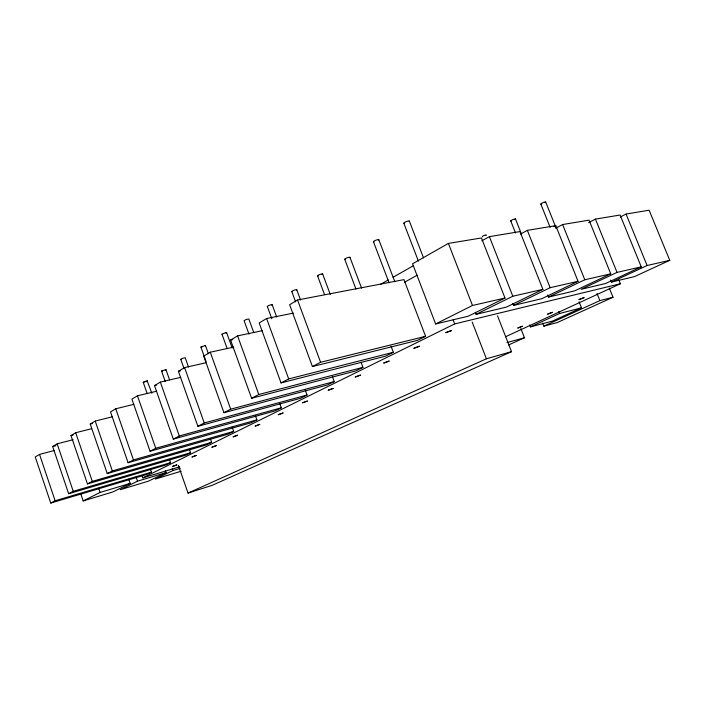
<?xml version="1.0" encoding="UTF-8"?>
<svg xmlns="http://www.w3.org/2000/svg" width="705" height="705" viewBox="0 0 705 705"><rect width="100%" height="100%" fill="white"/><g stroke="black" fill="none" stroke-linecap="round" stroke-linejoin="round"><path stroke-width="1.06" d="M227.186 348.667L221.969 334.188L226.014 332.487L226.596 332.54L232.183 348.023M147.204 393.681L143.203 382.26L147.133 380.735L151.857 393.267M226.605 332.601L225.961 333.113M147.486 380.832L146.993 381.211M248.98 334.135L244.089 320.669L246.292 319.444L248.83 318.995L253.712 332.425M165.296 370.055L165.931 369.543L169.579 379.898M184.076 368.644L180.771 359.312L182.868 358.211L185.212 357.77L188.526 367.085M521.488 234.122L515.434 218.867L514.579 219.625M259.731 424.401L255.122 426.093L259.74 424.375M517.822 327.984L522.502 326.204L517.893 328.019M196.254 455.456L191.91 457.034L196.237 455.43M211.958 447.164L216.417 445.56L211.993 447.199M205.111 345.811L205.419 345.45L208.38 353.734M486.098 235.479C488.027 233.716 480.607 236.519 482.599 236.836M54.435 450.469L39.524 454.39L35.25 456.946L50.742 503.062L146.79 474.447L151.443 472.138L150.368 469.054M169.491 459.581L170.575 462.665L165.701 465.071L68.641 493.72L52.672 446.521L57.167 443.833L73.135 439.7M189.53 449.658L190.614 452.733L185.512 455.263L87.446 483.912L70.985 435.567L75.699 432.738L91.668 428.684M210.539 439.241L211.632 442.317L206.283 444.97L107.231 473.593L90.24 424.04L95.21 421.07L112.227 416.822M133.835 404.353L115.752 408.777L110.518 411.905L128.072 462.718L228.076 434.174L233.699 431.389L232.227 427.274M156.563 391.24L137.44 395.805L131.905 399.109L150.059 451.244L250.989 422.824L256.902 419.889L255.413 415.774M279.814 403.657L281.321 407.798L275.091 410.883L173.298 439.127L154.501 385.591L160.343 382.092L180.709 377.351M305.186 389.953L307.054 395.047L300.489 398.299L197.885 426.296L178.391 371.297L184.587 367.587L205.983 362.749M233.76 347.08L210.284 352.209L203.719 356.14L223.943 412.698L327.287 385.018L334.223 381.581L332.328 376.461M361.013 362.194L362.943 367.358L355.611 370.989L251.606 398.263L230.597 340.057L237.576 335.88L262.286 330.68M293.351 313.126L266.605 318.51L259.176 322.961L281.039 382.912L385.582 356.14L393.346 352.288L391.037 346.164M297.545 299.995L289.623 304.736L312.412 366.547L417.351 340.4L425.591 336.311L403.939 279.629L297.545 299.995L320.581 362.282L312.412 366.547M448.389 243.419L412.557 263.785L435.637 323.965L468.261 316.201L505 298.03L481.445 237.955L448.389 243.419L472.482 305.468L505 298.03M380.621 284.291L388.261 279.964M393.046 277.259L413.112 265.9M404.749 282.115L417.228 275.179M481.867 240.81L489.393 236.642L519.99 231.584L542.903 289.358L506.357 307.124L476.104 314.333L475.32 312.297M520.625 234.007L527.358 230.359L555.769 225.662L578.065 281.313L541.784 298.691L513.645 305.388L512.852 303.361M553.848 226.684L555.769 225.662M555.919 228.085L562.616 224.534L589.054 220.163L610.759 273.831L574.795 290.83L548.569 297.069L547.759 295.043M50.742 503.062L55.131 500.77L151.443 472.138M68.641 493.72L73.249 491.314L170.575 462.665M87.446 483.912L92.293 481.383L190.614 452.733M107.231 473.593L112.333 470.922L211.632 442.317M128.072 462.718L133.457 459.907L233.699 431.389M150.059 451.244L155.752 448.274L256.902 419.889M173.298 439.127L179.308 435.981L281.321 407.798M197.885 426.296L204.256 422.974L307.054 395.047M223.943 412.698L230.702 409.173L334.223 381.581M251.606 398.263L258.797 394.518L362.943 367.358M281.039 382.912L288.697 378.92L393.346 352.288M588.604 222.665L595.434 219.105L620.1 215.025L641.25 266.851L605.639 283.481L581.132 289.314L617.025 272.394L641.25 266.851M620.268 217.008L626.058 214.038L649.129 210.222L669.75 260.33L634.526 276.607L611.57 282.07L610.759 280.061M80.74 493.791L83.172 500.938L100.11 492.434L130.205 483.383L128.795 479.303M435.637 323.965L472.482 305.468M130.205 483.383L112.967 491.905L83.172 500.938M142.084 475.813L142.798 477.875L454.681 323.912L620.4 283.745L618.77 279.726M166.063 472.597L137.528 481.18L120.22 489.711L148.508 481.127L166.063 472.597L165.349 470.561M476.104 314.333L512.817 296.241L542.903 289.358M180.304 468.314L173.007 470.508L155.4 479.039L181.256 471.204M513.645 305.388L550.147 287.693L578.065 281.313M548.569 297.069L584.789 279.77L610.759 273.831M611.57 282.07L647.102 265.512L669.75 260.33M505.6 336.717L620.4 283.745M529.658 324.882L530.451 326.891L559.594 313.487L581.502 307.829L579.087 301.793M581.502 307.829L552.5 321.075L530.451 326.891M542.639 323.101L543.837 326.142L599.885 300.612L613.015 297.254L609.314 288.098M613.015 297.254L557.17 322.59L543.837 326.142M508.561 344.974L524.476 337.765L520.872 328.583M178.321 465.318L188.05 493.068L486.424 358.792L511.522 351.672L497.527 315.849M511.522 351.672L212.249 485.296L188.05 493.068M146.279 381.546L145.697 381.775M142.798 477.875L179.652 466.833M506.983 342.551L524.476 337.765M52.672 446.521L55.862 445.692M70.985 435.567L73.108 435.02M90.24 424.04L92.355 423.511M320.581 362.282L425.591 336.311M154.501 385.591L156.633 385.089M178.391 371.297L180.533 370.804M202.009 347.027L200.925 347.107L206.054 361.515M144.225 382.216L143.212 382.277M230.597 340.057L232.738 339.607M511.469 220.841L510.711 220.841L515.522 232.994M162.45 371.05L161.586 371.086L165.226 381.423M181.52 359.365L180.815 359.383M222.366 334.285L221.996 334.24M515.452 218.929L512.967 219.431L510.737 220.868M205.393 345.432L200.899 347.08M165.931 369.57L161.568 371.068M626.058 214.038L647.102 265.512M595.434 219.105L617.025 272.394M597.047 293.544L599.885 300.612M562.616 224.534L584.789 279.77M545.696 202.018L556.298 228.473M540.823 204.062L550.173 227.442M527.358 230.359L550.147 287.693M558.801 311.469L559.594 313.487M489.393 236.642L512.817 296.241M472.183 322.053L486.424 358.792M453.103 319.814L454.681 323.912M409.349 221.088L423.529 257.907M403.842 223.247L418.382 261.088M378.814 239.7L394.809 281.7M373.465 241.789L389.045 282.758M349.962 257.325L361.586 288.142M344.745 259.281L355.963 289.076M322.643 273.972L330.275 294.399M317.567 275.875L324.494 294.452M296.752 289.755L300.559 300.03M291.8 291.57L295.606 301.881M272.192 304.763L276.695 317.047M267.345 306.508L271.848 318.801M266.605 318.51L288.697 378.92M237.576 335.88L258.797 394.518M210.284 352.209L230.702 409.173M184.587 367.587L204.256 422.974M160.343 382.092L179.308 435.981M172.284 468.428L173.007 470.508M137.44 395.805L155.752 448.274M115.752 408.777L133.457 459.907M136.083 477.021L137.528 481.18M95.21 421.07L112.333 470.922M98.718 488.362L100.11 492.434M75.699 432.738L92.293 481.383M57.167 443.833L73.249 491.314M39.524 454.39L55.131 500.77M267.539 306.613A2.573 0.467 -20 0 1 269.989 305.062A2.573 0.467 -20 0 1 271.777 305.203M292.231 291.694A2.644 0.485 -20.2 0 1 292.557 290.918A2.644 0.485 -20.2 0 1 295.765 289.737A2.644 0.485 -20.2 0 1 296.497 290.134M318.316 275.955A2.714 0.511 -20.5 0 1 318.255 275.214A2.714 0.511 -20.5 0 1 321.815 273.901A2.714 0.511 -20.5 0 1 322.035 274.589M345.133 259.414A2.785 0.546 -20.8 0 1 347.221 257.774A2.785 0.546 -20.8 0 1 349.706 257.704M374.029 241.903A2.873 0.573 -21.2 0 1 374.144 241.066A2.873 0.573 -21.2 0 1 377.589 239.691A2.873 0.573 -21.2 0 1 378.603 240.07M404.273 223.388A2.961 0.608 -21.6 0 1 406.212 221.67A2.961 0.608 -21.6 0 1 409.244 221.352M541.828 204.009A2.644 0.458 -22.6 0 1 541.352 203.498A2.644 0.458 -22.6 0 1 544.877 202.018A2.644 0.458 -22.6 0 1 545.018 202.679M445.895 332.645L451.491 330.53L445.912 332.619M302.612 402.784L307.503 401.013L302.63 402.758M383.811 363.031L389.089 361.083L383.811 363.031M547.67 314.139L552.491 312.28L547.679 314.113M237.567 435.232L233.029 436.897L237.567 435.214M328.266 390.217L333.262 388.393L328.31 390.165M413.976 348.261L419.396 346.234L413.976 348.261M579.052 299.572L584.013 297.642L579.052 299.572M355.294 376.981L360.422 375.104L355.294 376.981M278.263 414.69L283.022 412.98L278.263 414.69M172.69 466.375L176.955 464.859L172.716 466.349"/></g></svg>
